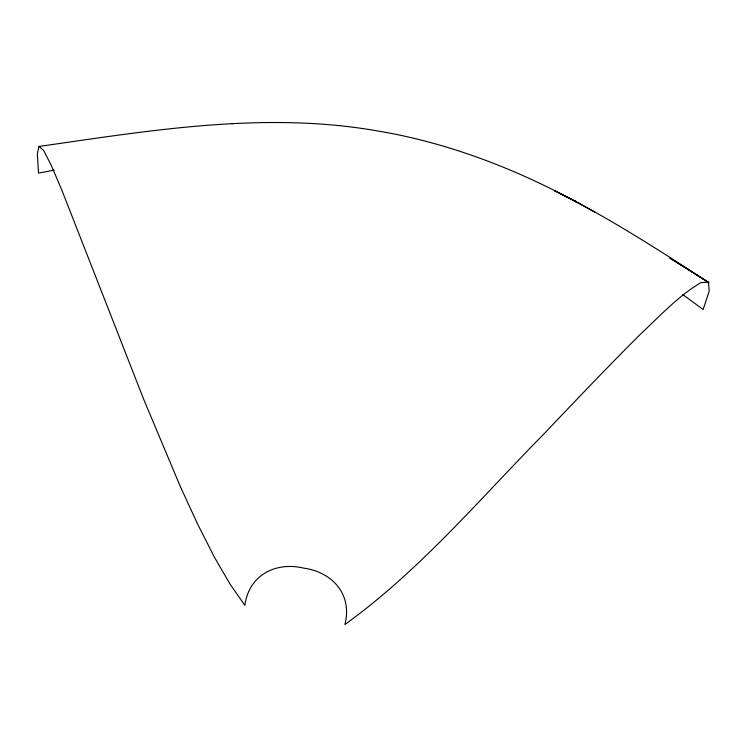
<?xml version="1.0" encoding="UTF-8"?>
<svg xmlns="http://www.w3.org/2000/svg" width="747" height="747" viewBox="0 0 747 747"><rect width="100%" height="100%" fill="white"/><g stroke="black" fill="none" stroke-linecap="round" stroke-linejoin="round"><path stroke-width="1.12" d="M54.214 170.148L38.527 173.099L37.35 153.901L38.956 146.347L43.569 150.343L51.244 165.292L61.824 190.083L143.835 399.682L180.494 486.923L197.918 524.693L214.454 557.271L230.076 584.173L244.876 605.359C248.9 574.91 275.895 561.389 303.973 568.178C332.602 572.174 352.659 594.733 344.899 624.511C419.907 570.484 479.854 498.903 544.414 433.428C576.236 399.953 608.067 366.478 640.777 333.862C660.021 315.897 678.145 296.111 700.966 282.562L708.52 282.226L709.183 291.255L703.123 309.529L682.758 294.533M38.732 146.505C149.876 130.566 263.999 111.247 376.077 130.697C446.332 142.219 513.637 168.01 576.105 201.774L554.423 190.606L576.105 201.774M232.084 123.619L232.719 123.61M595.088 212.307L574.574 200.943C620.888 225.491 664.933 253.989 708.81 282.581L669.76 258.004L707.026 281.367"/></g></svg>
